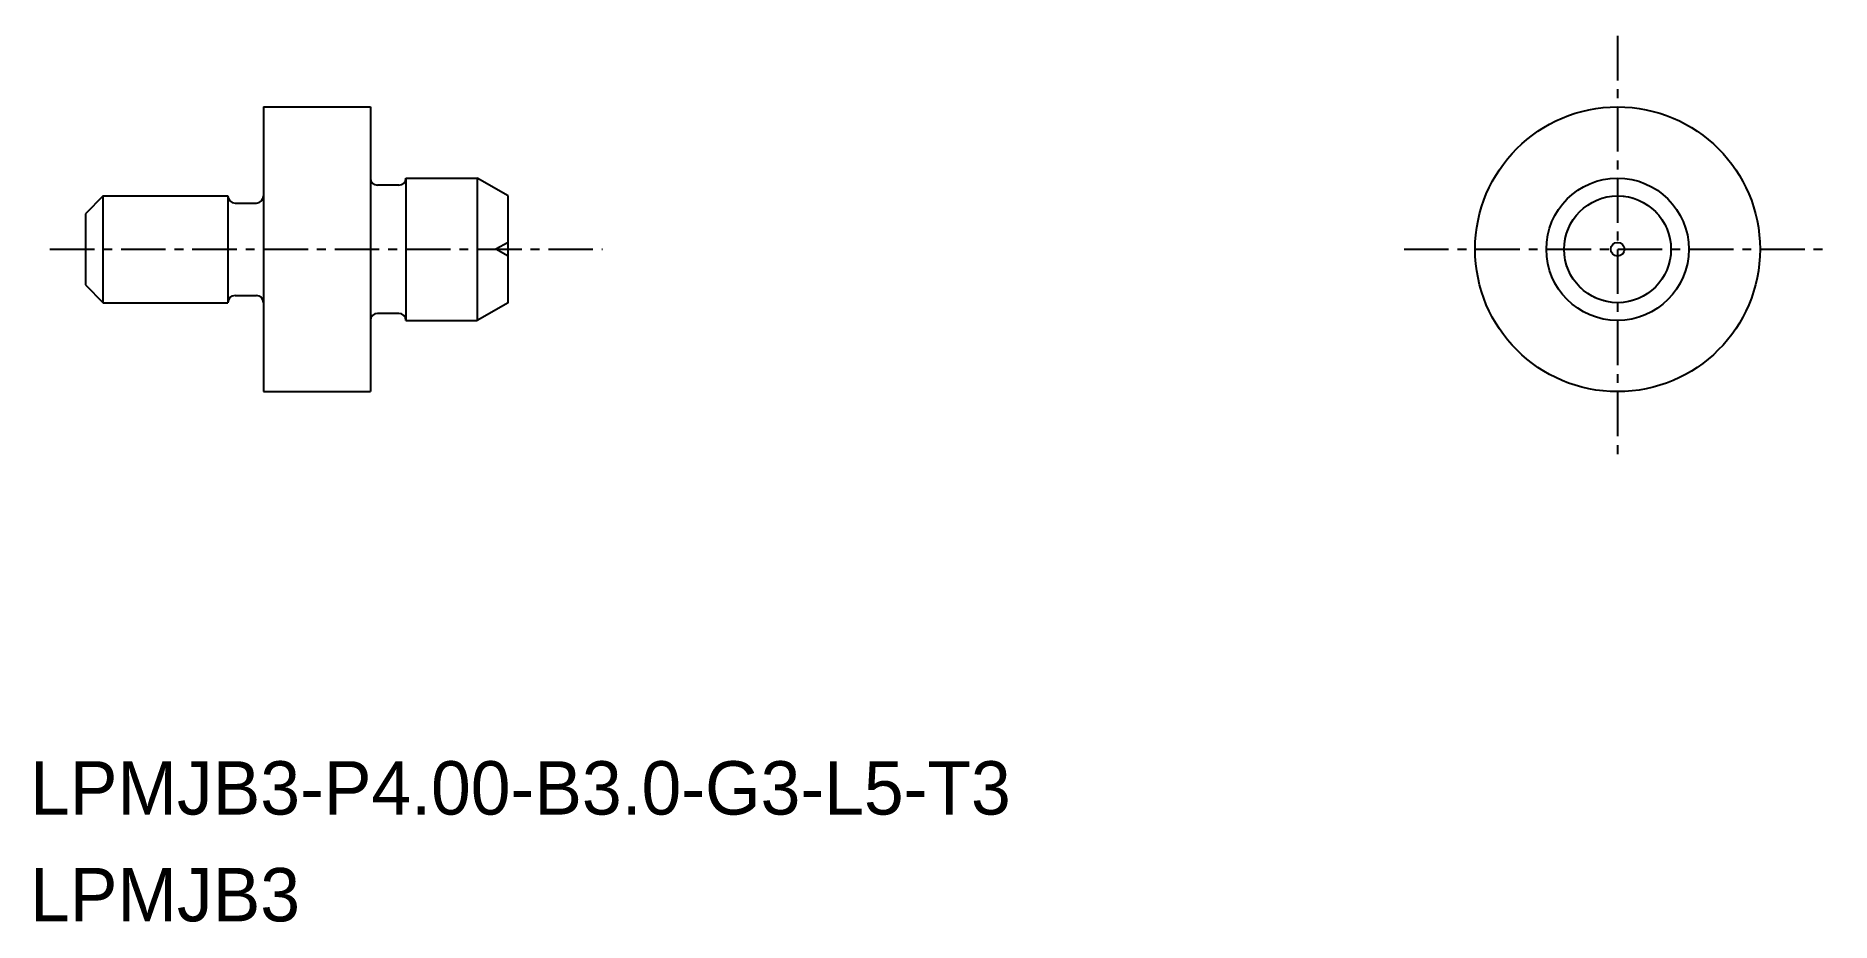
# Model space of a CAD drawing. Extents: x -1713 to -1662.6, y -497.6 to -472.7.
import ezdxf

# ---------------------------------------------------------------- set-up
doc = ezdxf.new("R2010")
doc.units = 0
doc.linetypes.add('CENTER', pattern=[2, 1.25, -0.25, 0.25, -0.25])
doc.linetypes.add('DASHED', pattern=[0.75, 0.5, -0.25])
doc.layers.get('0').update_dxf_attribs({"linetype": 'CONTINUOUS'})
doc.layers.add('CENTER', color=1, linetype='CENTER')

msp = doc.modelspace()

# ---------------------------------------------------------------- linework, layer by layer
at = {"color": 7, "linetype": 'CONTINUOUS'}
for p, q in [((-1706.597, -474.698), (-1703.597, -474.698)), ((-1706.597, -474.698), (-1706.597, -482.698)), ((-1702.597, -476.698), (-1702.597, -480.698)), ((-1702.597, -476.698), (-1700.597, -476.698)), ((-1711.097, -477.198), (-1711.597, -477.698)), ((-1711.097, -480.198), (-1711.097, -477.198)), ((-1711.097, -477.198), (-1707.597, -477.198)), ((-1707.597, -477.198), (-1707.597, -480.198)), ((-1702.797, -476.898), (-1703.397, -476.898)), ((-1711.597, -477.698), (-1711.597, -479.698)), ((-1707.397, -477.398), (-1706.797, -477.398)), ((-1711.597, -479.698), (-1711.097, -480.198)), ((-1711.097, -480.198), (-1707.597, -480.198)), ((-1707.397, -479.998), (-1706.797, -479.998)), ((-1702.797, -480.498), (-1703.397, -480.498)), ((-1702.597, -480.698), (-1700.597, -480.698)), ((-1706.597, -482.698), (-1703.597, -482.698))]:
    msp.add_line(p, q, dxfattribs=at)
at = {"linetype": 'CONTINUOUS'}
for p, q in [((-1703.597, -474.698), (-1703.597, -482.698)), ((-1700.597, -476.698), (-1700.597, -480.698)), ((-1699.731, -477.198), (-1700.597, -476.698)), ((-1699.731, -480.198), (-1699.731, -477.198)), ((-1699.731, -480.198), (-1700.597, -480.698))]:
    msp.add_line(p, q, dxfattribs=at)
at = {"color": 3}
for p in [(-1699.731, -478.506), (-1699.731, -478.89)]:
    msp.add_line(p, (-1700.07, -478.698), dxfattribs=at)
at = {"linetype": 'CONTINUOUS'}
for radius in [4, 2, 1.5]:
    msp.add_circle((-1668.578, -478.698), radius, dxfattribs=at)
at = {"color": 3, "linetype": 'DASHED'}
msp.add_circle((-1668.578, -478.698), 1.5, dxfattribs=at)
msp.add_circle((-1668.578, -478.698), 0.192)
at = {"color": 7, "linetype": 'CONTINUOUS'}
for centre, start, end in [((-1703.397, -476.698), 180, 270), ((-1702.797, -476.698), 270, 0), ((-1707.397, -477.198), 180, 270), ((-1706.797, -477.198), 270, 0), ((-1707.397, -480.198), 90, 180), ((-1706.797, -480.198), 0, 90), ((-1703.397, -480.698), 90, 180), ((-1702.797, -480.698), 0, 90)]:
    msp.add_arc(centre, 0.2, start, end, dxfattribs=at)
at = {"layer": 'CENTER', "color": 1, "linetype": 'CENTER'}
for p, q in [((-1668.578, -472.703), (-1668.578, -484.693)), ((-1712.597, -478.698), (-1697.078, -478.698)), ((-1674.573, -478.698), (-1662.583, -478.698))]:
    msp.add_line(p, q, dxfattribs=at)

# ---------------------------------------------------------------- texts
for s, p in [('LPMJB3-P4.00-B3.0-G3-L5-T3', (-1713.152, -494.58)), ('LPMJB3', (-1713.152, -497.58))]:
    msp.add_text(s, height=1.5).set_placement(p)

doc.saveas('drawing.dxf')
